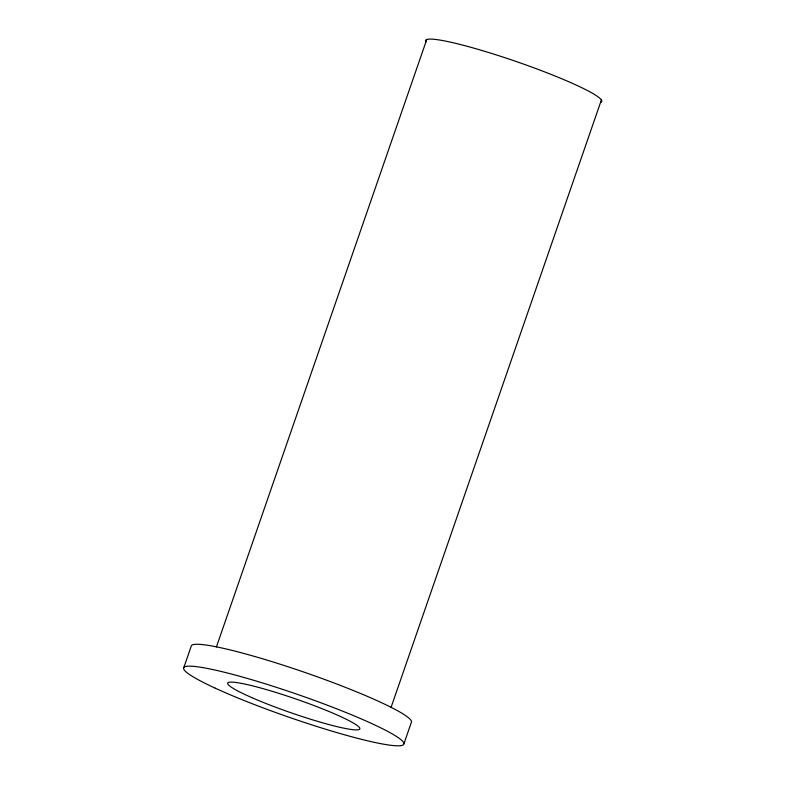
<?xml version="1.0" encoding="UTF-8"?>
<svg xmlns="http://www.w3.org/2000/svg" width="785" height="785" viewBox="0 0 785 785"><rect width="100%" height="100%" fill="white"/><g stroke="black" fill="none" stroke-linecap="round" stroke-linejoin="round"><path stroke-width="1.18" d="M183.602 668.202L191.177 646.3A116.504 12.177 19.1 0 1 302.333 671.558A116.504 12.177 19.1 0 1 411.507 721.896L403.922 743.788M216.405 646.968L426.755 39.515M391.048 707.442L601.398 99.989M425.931 41.919A93.209 9.744 19.1 0 1 516.854 61.74A93.209 9.744 19.1 0 1 600.574 102.393M215.168 688.141A116.504 12.177 19.1 0 0 399.908 745.75A116.504 12.177 19.1 0 0 266.203 684.098A116.504 12.177 19.1 0 0 215.168 688.141M251.651 697.551A69.904 7.31 19.1 0 0 358.941 729.579A69.904 7.31 19.1 0 0 270.688 690.859A69.904 7.31 19.1 0 0 251.651 697.551"/></g></svg>
